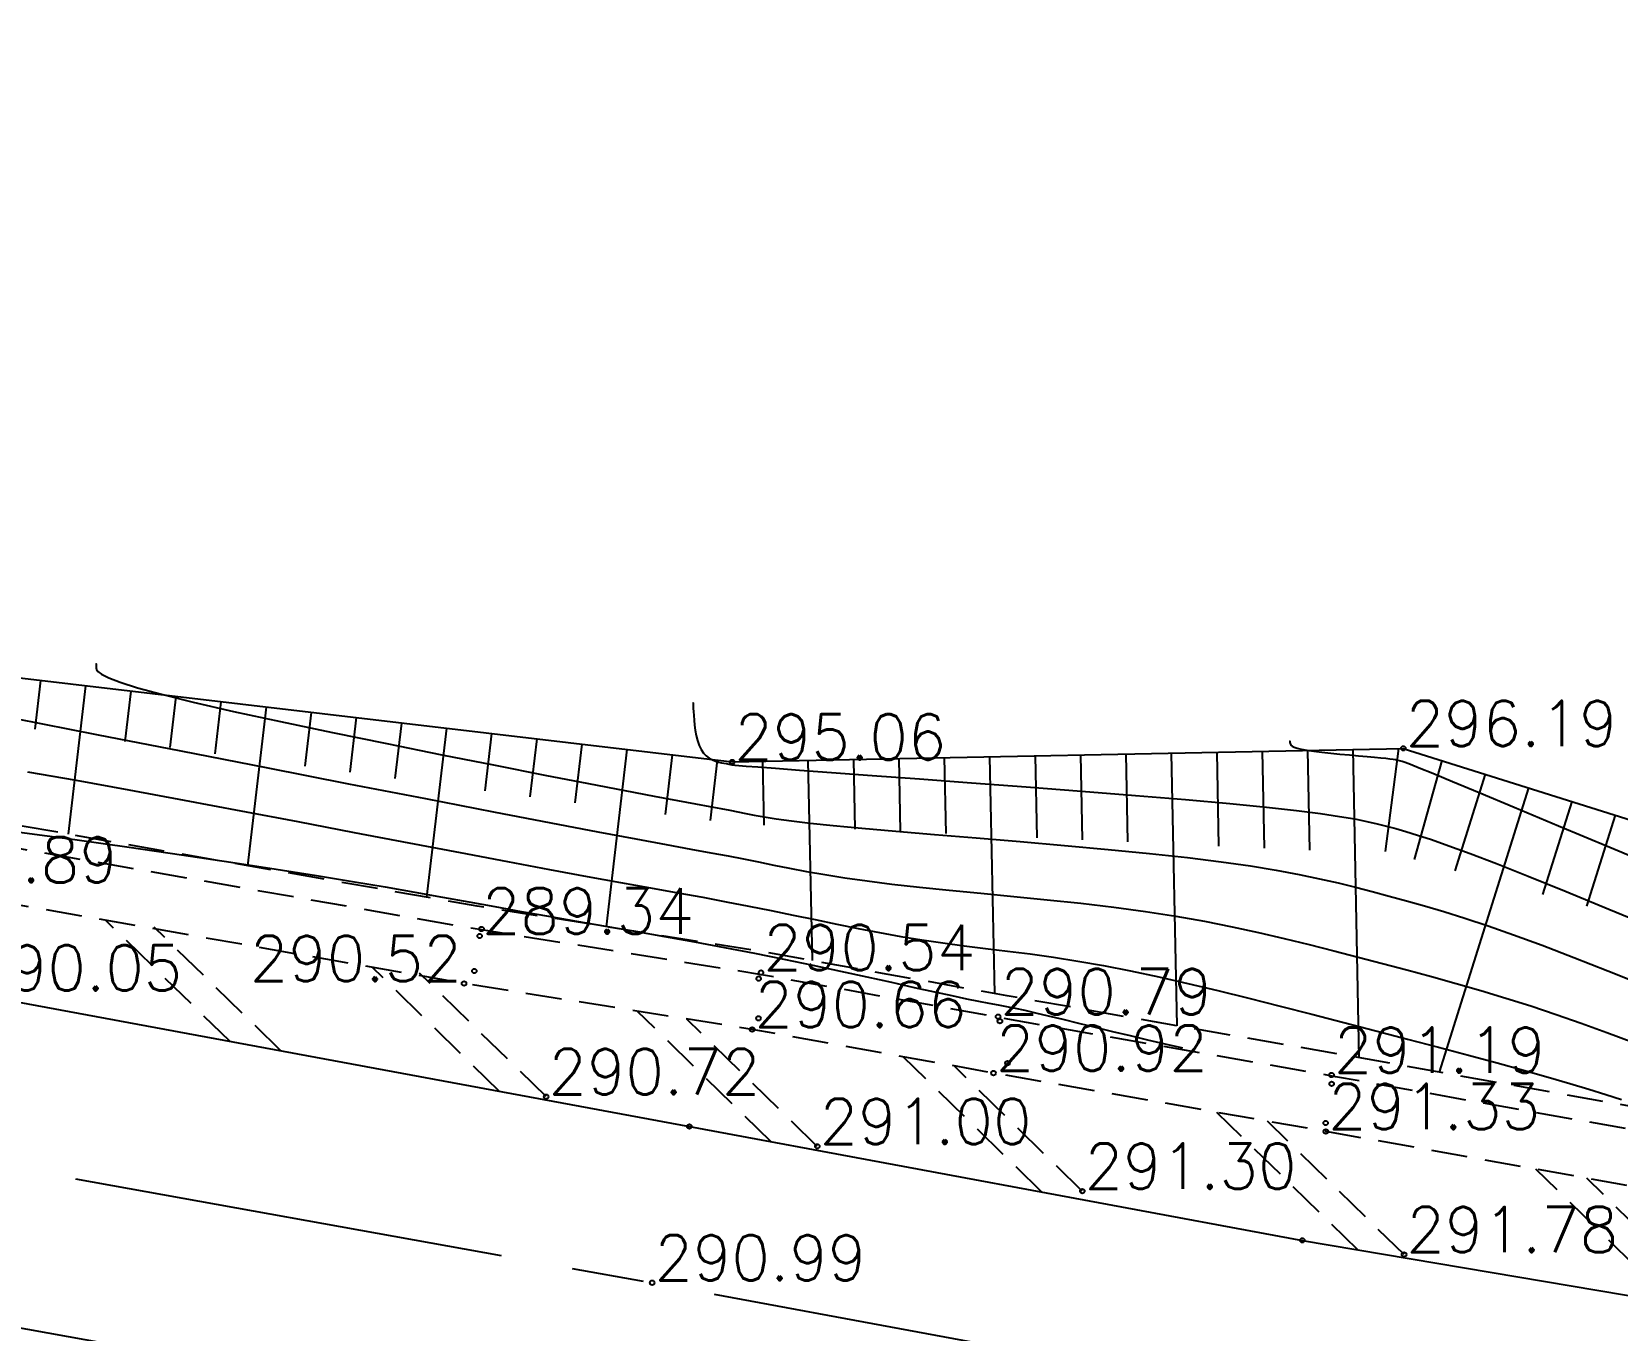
# Model space of a CAD drawing. Extents: x 524954 to 526204, y 9523489 to 9524010.
# Drawn here: x 525789.76 to 525824.67, y 9523803.15 to 9523831.75 of the extents above; entities that cross this region are included whole.
import ezdxf
from ezdxf.enums import TextEntityAlignment as Align

# ---------------------------------------------------------------- set-up
doc = ezdxf.new("R2010")
doc.units = 0
doc.header["$PDMODE"] = 33
doc.header["$PDSIZE"] = 0.1
doc.linetypes.add('AXES2', pattern=[28.575, 19.05, -3.175, 3.175, -3.175])
doc.linetypes.add('CACHE2', pattern=[4.7625, 3.175, -1.5875])
for name, color, linetype in [('Axe_Route_Existante', 1, 'AXES2'), ('Bas_Talus', 40, 'CACHE2'), ('Bord_Route_Existante', 6, 'Continuous'), ('Caniveau', 5, 'CACHE2'), ('CN_01_00', 3, 'Continuous'), ('CN_02_00', 4, 'Continuous'), ('CN_05_00', 6, 'Continuous'), ('Haut_Talus', 30, 'Continuous'), ('Talus', 2, 'Continuous'), ('TopoAlt', 3, 'Continuous'), ('TOPOJIS', 7, 'Continuous')]:
    doc.layers.add(name, color=color, linetype=linetype)
doc.styles.add('Simplex 1.0', font='Simplex.shx', dxfattribs={"width": 0.99, "height": 1})

# ---------------------------------------------------------------- blocks, each defined once
blk = doc.blocks.new('TCPOINT M')
at = {"color": 0}
blk.add_point((0, 0), dxfattribs=at)
at = {"layer": 'TopoAlt', "style": 'Simplex 1.0', "width": 0.99}
blk.add_attdef('ALT', (0.15, 0.15), '', height=1, dxfattribs=at)

msp = doc.modelspace()

# ---------------------------------------------------------------- linework, layer by layer
at = {"layer": 'Axe_Route_Existante', "ltscale": 0.5, "flags": 128}
msp.add_lwpolyline([(525586.699, 9523773.004), (525594.438, 9523777.106), (525618.223, 9523789.407), (525625.013, 9523793.73), (525631.595, 9523797.596), (525637.632, 9523800.898), (525652.791, 9523807.42), (525669.106, 9523811.823), (525685.979, 9523814.884), (525693.088, 9523815.654), (525707.454, 9523816.694), (525717.039, 9523816.84), (525725.297, 9523816.644), (525729.698, 9523816.378), (525741.406, 9523815.177), (525741.84, 9523815.117), (525749.699, 9523813.877), (525775.145, 9523809.302), (525803.422, 9523804.201), (525817.048, 9523801.682), (525827.851, 9523799.771), (525839.056, 9523798.429), (525854.65, 9523797.376), (525870.172, 9523796.814), (525884.208, 9523797.02), (525899.003, 9523797.789), (525917.125, 9523799.773), (525932.341, 9523803.156), (525937.747, 9523804.809), (525941.803, 9523806.256), (525947.141, 9523808.768), (525964.848, 9523819.198), (525980.541, 9523832.453), (525991.817, 9523846.401), (526001.896, 9523863.645), (526032.968, 9523917.472), (526051.53, 9523951.634), (526076.259, 9523995.188)], dxfattribs=at)
at = {"layer": 'Bas_Talus', "ltscale": 0.25, "elevation": 307.27, "flags": 128}
msp.add_lwpolyline([(525881.294, 9523804.978), (525871.505, 9523804.728), (525863.683, 9523804.653), (525858.572, 9523804.855), (525852.297, 9523805.12), (525845.832, 9523805.515), (525839.522, 9523805.958), (525832.993, 9523806.76), (525825.298, 9523808.024), (525818.556, 9523809.232), (525811.241, 9523810.519), (525805.915, 9523811.481), (525799.568, 9523812.495), (525787.244, 9523814.667), (525774.113, 9523816.964), (525761.901, 9523819.093), (525751.839, 9523820.843), (525742.068, 9523821.856), (525725.768, 9523822.828), (525717.408, 9523823.033), (525706.723, 9523822.589), (525692.876, 9523821.983), (525687.102, 9523821.151)], dxfattribs=at)
at = {"layer": 'Bord_Route_Existante', "flags": 128}
for points in [[(525706.863, 9523820.143), (525717.393, 9523820.37), (525725.373, 9523820.132), (525729.803, 9523819.851), (525742.19, 9523818.603), (525750.344, 9523817.328), (525762.965, 9523815.055), (525776.432, 9523812.608), (525788.363, 9523810.585), (525804.242, 9523807.643), (525817.737, 9523805.134), (525828.397, 9523803.329), (525839.844, 9523801.895), (525847.958, 9523801.382), (525855.218, 9523800.869), (525857.521, 9523800.668), (525861.018, 9523800.588), (525866.911, 9523800.377), (525874.175, 9523800.261), (525875.063, 9523800.284), (525883.995, 9523800.513)], [(525884.152, 9523793.467), (525869.882, 9523793.206), (525856.608, 9523793.696), (525854.234, 9523793.913), (525841.914, 9523794.627), (525838.504, 9523795.053), (525827.467, 9523796.366), (525816.218, 9523798.392), (525803.195, 9523800.73), (525774.527, 9523805.903), (525748.816, 9523810.429), (525741.663, 9523811.609), (525729.63, 9523812.83), (525724.918, 9523813.109), (525716.953, 9523813.279), (525707.671, 9523813.078)]]:
    msp.add_lwpolyline(points, dxfattribs=at)
at = {"layer": 'Caniveau', "ltscale": 0.25, "flags": 128}
for points, elevation in [([(526001.693, 9523876.706), (525992.67, 9523862.583), (525988.317, 9523856.056), (525986.483, 9523853.58), (525979.846, 9523844.667), (525972.556, 9523835.757), (525965.764, 9523828.474), (525959.142, 9523822.599), (525952.525, 9523818.152), (525945.24, 9523814.478), (525937.422, 9523811.365), (525929.415, 9523808.87), (525922.977, 9523807.359), (525911.343, 9523805.517), (525900.219, 9523804.772), (525883.548, 9523804.534), (525871.514, 9523804.226), (525863.676, 9523804.152), (525858.551, 9523804.354), (525852.271, 9523804.619), (525845.799, 9523805.015), (525839.474, 9523805.458), (525832.921, 9523806.263), (525825.213, 9523807.529), (525818.468, 9523808.739), (525811.153, 9523810.025), (525805.831, 9523810.986), (525799.485, 9523812), (525787.157, 9523814.173), (525774.027, 9523816.47), (525761.815, 9523818.599), (525751.77, 9523820.346), (525742.028, 9523821.356), (525725.747, 9523822.327), (525717.412, 9523822.531), (525706.745, 9523822.088), (525692.923, 9523821.483), (525685.51, 9523820.415), (525667.69, 9523817.467), (525650.531, 9523812.577), (525633.827, 9523805.677), (525628.951, 9523803.575)], 307.27), ([(526002.725, 9523876.046), (525993.696, 9523861.913), (525989.319, 9523855.351), (525987.467, 9523852.849), (525980.812, 9523843.913), (525973.479, 9523834.951), (525966.621, 9523827.596), (525959.894, 9523821.628), (525953.145, 9523817.092), (525945.744, 9523813.359), (525937.832, 9523810.209), (525929.738, 9523807.687), (525923.213, 9523806.156), (525911.48, 9523804.298), (525900.269, 9523803.548), (525883.572, 9523803.309), (525871.536, 9523803.001), (525863.657, 9523802.926), (525858.501, 9523803.129), (525852.208, 9523803.396), (525845.719, 9523803.793), (525839.356, 9523804.238), (525832.747, 9523805.05), (525825.006, 9523806.322), (525818.254, 9523807.532), (525810.938, 9523808.819), (525805.625, 9523809.779), (525799.282, 9523810.792), (525786.945, 9523812.967), (525773.816, 9523815.263), (525761.605, 9523817.392), (525751.602, 9523819.132), (525741.928, 9523820.134), (525725.695, 9523821.102), (525717.422, 9523821.306), (525706.806, 9523820.864), (525693.255, 9523820.056), (525685.68, 9523819.201), (525667.959, 9523816.269), (525650.934, 9523811.417), (525634.345, 9523804.565), (525630.007, 9523801.744)], 307.27), ([(525794.124, 9523809.518), (525791.395, 9523812.182)], -0.08), ([(525800.056, 9523808.419), (525797.261, 9523811.148)], 290.64), ([(525801.089, 9523808.3), (525798.301, 9523811.022)], 290.72), ([(525806.039, 9523807.309), (525803.096, 9523810.183)], 290.92), ([(525807.058, 9523807.204), (525804.185, 9523810.009)], 291), ([(525812.004, 9523806.196), (525808.95, 9523809.178)], 291.22), ([(525812.892, 9523806.219), (525810.068, 9523808.976)], 291.3), ([(525818.956, 9523804.927), (525815.856, 9523807.954)], 291.7), ([(525819.976, 9523804.822), (525816.968, 9523807.758)], 291.78), ([(525825.902, 9523803.751), (525822.879, 9523806.703)], 292.11), ([(525826.92, 9523803.647), (525823.996, 9523806.503)], 292.19)]:
    msp.add_lwpolyline(points, dxfattribs=dict(at, elevation=elevation))
msp.add_lwpolyline([(525795.248, 9523809.309), (525792.461, 9523812.031)], dxfattribs=at)
at = {"layer": 'CN_01_00', "flags": 128}
for points, elevation in [([(525789.405, 9523816.626), (525791.188, 9523816.278), (525793.05, 9523815.913), (525794.923, 9523815.547), (525796.739, 9523815.192), (525798.432, 9523814.863), (525799.933, 9523814.572), (525801.192, 9523814.33), (525802.224, 9523814.134), (525803.061, 9523813.977), (525803.734, 9523813.852), (525804.276, 9523813.752), (525804.718, 9523813.67), (525805.093, 9523813.6), (525805.432, 9523813.534), (525805.764, 9523813.468), (525806.1, 9523813.4), (525806.449, 9523813.33), (525806.821, 9523813.26), (525807.223, 9523813.19), (525807.664, 9523813.12), (525808.153, 9523813.051), (525808.698, 9523812.982), (525809.305, 9523812.916), (525809.963, 9523812.849), (525810.66, 9523812.782), (525811.384, 9523812.711), (525812.122, 9523812.637), (525812.859, 9523812.558), (525813.585, 9523812.471), (525814.286, 9523812.377), (525814.952, 9523812.273), (525815.585, 9523812.161), (525816.19, 9523812.042), (525816.772, 9523811.916), (525817.335, 9523811.785), (525817.885, 9523811.651), (525818.426, 9523811.513), (525818.963, 9523811.374), (525819.501, 9523811.233), (525820.04, 9523811.091), (525820.581, 9523810.945), (525821.124, 9523810.795), (525821.669, 9523810.637), (525822.216, 9523810.472), (525822.767, 9523810.298), (525823.321, 9523810.112), (525823.878, 9523809.915), (525824.44, 9523809.709), (525825.009, 9523809.496)], 293), ([(525789.492, 9523814.122), (525790.711, 9523813.96), (525791.909, 9523813.794), (525793.063, 9523813.628), (525794.149, 9523813.466), (525795.145, 9523813.313), (525796.035, 9523813.171), (525796.829, 9523813.04), (525797.545, 9523812.918), (525798.198, 9523812.803), (525798.808, 9523812.694), (525799.39, 9523812.589), (525799.961, 9523812.485), (525800.54, 9523812.381), (525801.139, 9523812.276), (525801.758, 9523812.168), (525802.393, 9523812.058), (525803.041, 9523811.945), (525803.697, 9523811.829), (525804.357, 9523811.709), (525805.018, 9523811.586), (525805.675, 9523811.459), (525806.324, 9523811.328), (525806.958, 9523811.196), (525807.57, 9523811.065), (525808.151, 9523810.938), (525808.695, 9523810.818), (525809.193, 9523810.707), (525809.639, 9523810.608), (525810.023, 9523810.524), (525810.344, 9523810.456), (525810.61, 9523810.402), (525810.836, 9523810.357), (525811.037, 9523810.319), (525811.226, 9523810.283), (525811.417, 9523810.245), (525811.625, 9523810.201), (525811.864, 9523810.147), (525812.144, 9523810.082), (525812.461, 9523810.005), (525812.808, 9523809.921), (525813.176, 9523809.83), (525813.557, 9523809.737), (525813.945, 9523809.643), (525814.331, 9523809.552), (525814.707, 9523809.465), (525815.067, 9523809.385), (525815.101, 9523809.378)], 291)]:
    msp.add_lwpolyline(points, dxfattribs=dict(at, elevation=elevation))
at = {"layer": 'CN_02_00', "flags": 128}
for points, elevation in [([(525791.18, 9523817.832), (525791.18, 9523817.832), (525791.18, 9523817.831), (525791.18, 9523817.828), (525791.18, 9523817.822), (525791.181, 9523817.811), (525791.182, 9523817.796), (525791.183, 9523817.775), (525791.184, 9523817.747), (525791.191, 9523817.71), (525791.222, 9523817.663), (525791.303, 9523817.601), (525791.459, 9523817.523), (525791.714, 9523817.426), (525792.092, 9523817.306), (525792.619, 9523817.161), (525793.32, 9523816.987), (525794.206, 9523816.785), (525795.244, 9523816.56), (525796.386, 9523816.32), (525797.585, 9523816.074), (525798.796, 9523815.83), (525799.97, 9523815.597), (525801.063, 9523815.383), (525802.025, 9523815.195), (525802.824, 9523815.041), (525803.468, 9523814.918), (525803.979, 9523814.821), (525804.38, 9523814.746), (525804.692, 9523814.688), (525804.936, 9523814.643), (525805.135, 9523814.606), (525805.311, 9523814.572), (525805.483, 9523814.537), (525805.671, 9523814.501), (525805.889, 9523814.463), (525806.156, 9523814.421), (525806.487, 9523814.376), (525806.9, 9523814.326), (525807.411, 9523814.272), (525808.036, 9523814.212), (525808.785, 9523814.146), (525809.635, 9523814.074), (525810.558, 9523813.997), (525811.522, 9523813.917), (525812.5, 9523813.832), (525813.46, 9523813.745), (525814.374, 9523813.656), (525815.211, 9523813.565), (525815.95, 9523813.474), (525816.596, 9523813.381), (525817.163, 9523813.288), (525817.664, 9523813.195), (525818.113, 9523813.1), (525818.522, 9523813.006), (525818.905, 9523812.91), (525819.276, 9523812.815), (525819.646, 9523812.718), (525820.026, 9523812.616), (525820.425, 9523812.504), (525820.852, 9523812.377), (525821.315, 9523812.232), (525821.824, 9523812.062), (525822.388, 9523811.864), (525823.015, 9523811.633), (525823.71, 9523811.366), (525824.462, 9523811.07), (525825.256, 9523810.754)], 294), ([(525817.462, 9523816.132), (525817.462, 9523816.131), (525817.462, 9523816.131), (525817.463, 9523816.13), (525817.463, 9523816.127), (525817.463, 9523816.123), (525817.463, 9523816.117), (525817.464, 9523816.108), (525817.464, 9523816.096), (525817.466, 9523816.081), (525817.472, 9523816.064), (525817.486, 9523816.044), (525817.514, 9523816.022), (525817.558, 9523816), (525817.623, 9523815.976), (525817.714, 9523815.952), (525817.834, 9523815.929), (525817.986, 9523815.906), (525818.164, 9523815.884), (525818.36, 9523815.864), (525818.565, 9523815.844), (525818.772, 9523815.825), (525818.974, 9523815.808), (525819.161, 9523815.792), (525819.326, 9523815.777), (525819.463, 9523815.764), (525819.574, 9523815.752), (525819.663, 9523815.741), (525819.733, 9523815.731), (525819.787, 9523815.722), (525819.831, 9523815.713), (525819.867, 9523815.705), (525819.9, 9523815.696), (525819.936, 9523815.686), (525819.999, 9523815.665), (525820.115, 9523815.621), (525820.309, 9523815.543), (525820.609, 9523815.421), (525821.04, 9523815.243), (525821.629, 9523814.998), (525822.403, 9523814.674), (525823.374, 9523814.266), (525824.507, 9523813.791), (525825.75, 9523813.27)], 296), ([(525789.669, 9523815.455), (525790.746, 9523815.267), (525791.902, 9523815.058), (525793.117, 9523814.833), (525794.366, 9523814.598), (525795.624, 9523814.358), (525796.865, 9523814.121), (525798.064, 9523813.89), (525799.197, 9523813.674), (525800.237, 9523813.477), (525801.166, 9523813.303), (525801.991, 9523813.151), (525802.727, 9523813.017), (525803.387, 9523812.898), (525803.986, 9523812.79), (525804.538, 9523812.69), (525805.055, 9523812.593), (525805.553, 9523812.497), (525806.044, 9523812.398), (525806.529, 9523812.298), (525807.01, 9523812.198), (525807.486, 9523812.099), (525807.959, 9523812.004), (525808.429, 9523811.913), (525808.896, 9523811.829), (525809.361, 9523811.753), (525809.825, 9523811.686), (525810.291, 9523811.624), (525810.763, 9523811.566), (525811.246, 9523811.506), (525811.743, 9523811.442), (525812.259, 9523811.37), (525812.797, 9523811.287), (525813.361, 9523811.189), (525813.954, 9523811.073), (525814.574, 9523810.941), (525815.217, 9523810.795), (525815.879, 9523810.637), (525816.557, 9523810.47), (525817.248, 9523810.296), (525817.947, 9523810.116), (525818.651, 9523809.933), (525819.356, 9523809.749), (525820.054, 9523809.567), (525820.736, 9523809.387), (525821.395, 9523809.212), (525822.022, 9523809.043), (525822.608, 9523808.882), (525823.146, 9523808.731), (525823.626, 9523808.592), (525824.046, 9523808.465), (525824.418, 9523808.348), (525824.761, 9523808.239)], 292)]:
    msp.add_lwpolyline(points, dxfattribs=dict(at, elevation=elevation))
at = {"layer": 'CN_05_00', "elevation": 295, "flags": 128}
msp.add_lwpolyline([(525804.321, 9523816.982), (525804.321, 9523816.981), (525804.321, 9523816.979), (525804.322, 9523816.971), (525804.322, 9523816.957), (525804.324, 9523816.932), (525804.326, 9523816.896), (525804.329, 9523816.846), (525804.333, 9523816.779), (525804.338, 9523816.694), (525804.345, 9523816.595), (525804.356, 9523816.485), (525804.371, 9523816.37), (525804.392, 9523816.254), (525804.419, 9523816.141), (525804.455, 9523816.036), (525804.499, 9523815.944), (525804.553, 9523815.867), (525804.615, 9523815.805), (525804.681, 9523815.756), (525804.751, 9523815.719), (525804.82, 9523815.691), (525804.887, 9523815.67), (525804.949, 9523815.655), (525805.003, 9523815.644), (525805.049, 9523815.636), (525805.085, 9523815.629), (525805.114, 9523815.623), (525805.137, 9523815.619), (525805.154, 9523815.616), (525805.168, 9523815.613), (525805.179, 9523815.611), (525805.189, 9523815.609), (525805.203, 9523815.607), (525805.241, 9523815.603), (525805.329, 9523815.595), (525805.491, 9523815.582), (525805.752, 9523815.562), (525806.136, 9523815.533), (525806.668, 9523815.493), (525807.374, 9523815.441), (525808.265, 9523815.376), (525809.307, 9523815.299), (525810.455, 9523815.213), (525811.66, 9523815.122), (525812.878, 9523815.028), (525814.061, 9523814.933), (525815.163, 9523814.841), (525816.137, 9523814.754), (525816.948, 9523814.674), (525817.608, 9523814.601), (525818.137, 9523814.535), (525818.557, 9523814.473), (525818.89, 9523814.415), (525819.159, 9523814.361), (525819.384, 9523814.308), (525819.588, 9523814.255), (525819.791, 9523814.202), (525820.013, 9523814.14), (525820.27, 9523814.062), (525820.581, 9523813.96), (525820.962, 9523813.827), (525821.432, 9523813.653), (525822.009, 9523813.431), (525822.709, 9523813.153), (525823.542, 9523812.816), (525824.485, 9523812.43), (525825.503, 9523812.012)], dxfattribs=at)
at = {"layer": 'Haut_Talus', "flags": 128}
msp.add_lwpolyline([(525685.716, 9523824.916), (525696.191, 9523824.896), (525705.373, 9523824.438), (525716.594, 9523827.293), (525723.404, 9523830.451), (525728.737, 9523828.949), (525737.27, 9523827.911), (525739.501, 9523826.7), (525750.138, 9523826.495), (525757.138, 9523823.986), (525781.586, 9523818.453), (525805.182, 9523815.671), (525819.959, 9523815.97), (525836.994, 9523810.609), (525836.994, 9523810.609), (525869.507, 9523808.355), (525882.184, 9523807.686)], dxfattribs=at)
at = {"layer": 'Talus'}
for p, q in [((525789.958, 9523817.466), (525789.832, 9523816.396, 102.423)), ((525790.951, 9523817.349), (525790.566, 9523814.082, 307.27)), ((525791.944, 9523817.232), (525791.814, 9523816.124, 102.423)), ((525792.938, 9523817.115), (525792.805, 9523815.988, 102.423)), ((525793.931, 9523816.998), (525793.796, 9523815.852, 102.423)), ((525794.924, 9523816.881), (525794.512, 9523813.386, 307.27)), ((525795.917, 9523816.764), (525795.777, 9523815.58, 102.423)), ((525796.91, 9523816.647), (525796.768, 9523815.444, 102.423)), ((525797.903, 9523816.529), (525797.759, 9523815.308, 102.423)), ((525798.896, 9523816.412), (525798.458, 9523812.69, 307.27)), ((525799.889, 9523816.295), (525799.741, 9523815.036, 102.423)), ((525800.883, 9523816.178), (525800.732, 9523814.904, 102.423)), ((525801.876, 9523816.061), (525801.724, 9523814.774, 102.423)), ((525802.869, 9523815.944), (525802.409, 9523812.041, 307.27)), ((525803.862, 9523815.827), (525803.707, 9523814.512, 102.423)), ((525809.852, 9523815.766), (525809.886, 9523814.094, 102.423)), ((525810.852, 9523815.786), (525810.957, 9523810.57, 307.27)), ((525811.851, 9523815.806), (525811.888, 9523814.001, 102.423)), ((525812.851, 9523815.826), (525812.889, 9523813.956, 102.423)), ((525813.851, 9523815.847), (525813.89, 9523813.911, 102.423)), ((525814.851, 9523815.867), (525814.972, 9523809.862, 307.27)), ((525815.851, 9523815.887), (525815.892, 9523813.82, 102.423)), ((525816.85, 9523815.907), (525816.894, 9523813.775, 102.423)), ((525817.85, 9523815.927), (525817.895, 9523813.729, 102.423)), ((525818.85, 9523815.948), (525818.983, 9523809.156, 307.27)), ((525819.85, 9523815.968), (525819.561, 9523813.697, 102.423)), ((525804.855, 9523815.71), (525804.699, 9523814.382, 102.423)), ((525805.853, 9523815.685), (525805.881, 9523814.282, 102.423)), ((525806.852, 9523815.705), (525806.942, 9523811.295, 307.27)), ((525807.852, 9523815.725), (525807.883, 9523814.188, 102.423)), ((525808.852, 9523815.746), (525808.884, 9523814.141, 102.423)), ((525820.809, 9523815.703), (525820.2, 9523813.52, 102.423)), ((525821.763, 9523815.402), (525821.093, 9523813.274, 102.423)), ((525822.717, 9523815.102), (525820.746, 9523808.84, 307.27)), ((525823.67, 9523814.802), (525823.026, 9523812.755, 102.423)), ((525824.624, 9523814.502), (525823.993, 9523812.496, 102.423))]:
    msp.add_line(p, q, dxfattribs=at)

# ---------------------------------------------------------------- block references
at = {"layer": 'TOPOJIS'}
ref = msp.add_blockref('TCPOINT M', (525819.959, 9523815.97, 296.19), dxfattribs=at)
ref.add_attrib('ALT', '296.19', (525820.009, 9523816.02, 296.19), dxfattribs={"layer": 'TopoAlt', "height": 1, "style": 'Simplex 1.0', "width": 0.99})
ref = msp.add_blockref('TCPOINT M', (525805.182, 9523815.671, 295.06), dxfattribs=at)
ref.add_attrib('ALT', '295.06', (525805.232, 9523815.721, 295.06), dxfattribs={"layer": 'TopoAlt', "height": 1, "style": 'Simplex 1.0', "width": 0.99})
ref = msp.add_blockref('TCPOINT M', (525786.945, 9523812.967, 289.89), dxfattribs=at)
ref.add_attrib('ALT', '289.89', (525786.995, 9523813.017, 289.89), dxfattribs={"layer": 'TopoAlt', "height": 1, "style": 'Simplex 1.0', "width": 0.99})
ref = msp.add_blockref('TCPOINT M', (525799.625, 9523811.839, 289.34), dxfattribs=at)
ref.add_attrib('ALT', '289.34', (525799.675, 9523811.889, 289.34), dxfattribs={"layer": 'TopoAlt', "height": 1, "style": 'Simplex 1.0', "width": 0.99})
for p in [(525799.668, 9523811.991, 290.49), (525799.507, 9523811.066, 289.36), (525805.768, 9523810.9, 289.63), (525805.764, 9523810.024, 289.61), (525811.079, 9523809.963, 289.92), (525811.245, 9523809.037, 289.92), (525818.381, 9523808.582, 290.32), (525818.25, 9523807.719, 290.31), (525804.242, 9523807.643, 290.92), (525817.737, 9523805.134, 291.72)]:
    msp.add_blockref('TCPOINT M', p, dxfattribs=at)
ref = msp.add_blockref('TCPOINT M', (525805.819, 9523811.032, 290.54), dxfattribs=at)
ref.add_attrib('ALT', '290.54', (525805.869, 9523811.082, 290.54), dxfattribs={"layer": 'TopoAlt', "height": 1, "style": 'Simplex 1.0', "width": 0.99})
ref = msp.add_blockref('TCPOINT M', (525788.363, 9523810.585, 290.05), dxfattribs=at)
ref.add_attrib('ALT', '290.05', (525788.413, 9523810.635, 290.05), dxfattribs={"layer": 'TopoAlt', "height": 1, "style": 'Simplex 1.0', "width": 0.99})
ref = msp.add_blockref('TCPOINT M', (525799.282, 9523810.792, 290.52), dxfattribs=at)
ref.add_attrib('ALT', '290.52', dxfattribs={"layer": 'TopoAlt', "height": 1, "style": 'Simplex 1.0', "width": 0.99}).set_placement((525799.232, 9523810.842, 290.52), align=Align.RIGHT)
ref = msp.add_blockref('TCPOINT M', (525811.038, 9523810.061, 290.79), dxfattribs=at)
ref.add_attrib('ALT', '290.79', (525811.088, 9523810.111, 290.79), dxfattribs={"layer": 'TopoAlt', "height": 1, "style": 'Simplex 1.0', "width": 0.99})
ref = msp.add_blockref('TCPOINT M', (525805.625, 9523809.779, 290.66), dxfattribs=at)
ref.add_attrib('ALT', '290.66', (525805.675, 9523809.829, 290.66), dxfattribs={"layer": 'TopoAlt', "height": 1, "style": 'Simplex 1.0', "width": 0.99})
ref = msp.add_blockref('TCPOINT M', (525810.938, 9523808.819, 290.92), dxfattribs=at)
ref.add_attrib('ALT', '290.92', (525810.988, 9523808.869, 290.92), dxfattribs={"layer": 'TopoAlt', "height": 1, "style": 'Simplex 1.0', "width": 0.99})
ref = msp.add_blockref('TCPOINT M', (525818.38, 9523808.776, 291.19), dxfattribs=at)
ref.add_attrib('ALT', '291.19', (525818.43, 9523808.826, 291.19), dxfattribs={"layer": 'TopoAlt', "height": 1, "style": 'Simplex 1.0', "width": 0.99})
ref = msp.add_blockref('TCPOINT M', (525801.089, 9523808.3, 290.72), dxfattribs=at)
ref.add_attrib('ALT', '290.72', (525801.139, 9523808.35, 290.72), dxfattribs={"layer": 'TopoAlt', "height": 1, "style": 'Simplex 1.0', "width": 0.99})
ref = msp.add_blockref('TCPOINT M', (525818.254, 9523807.532, 291.33), dxfattribs=at)
ref.add_attrib('ALT', '291.33', (525818.304, 9523807.582, 291.33), dxfattribs={"layer": 'TopoAlt', "height": 1, "style": 'Simplex 1.0', "width": 0.99})
ref = msp.add_blockref('TCPOINT M', (525807.058, 9523807.204, 291), dxfattribs=at)
ref.add_attrib('ALT', '291.00', (525807.108, 9523807.254, 291), dxfattribs={"layer": 'TopoAlt', "height": 1, "style": 'Simplex 1.0', "width": 0.99})
ref = msp.add_blockref('TCPOINT M', (525812.892, 9523806.219, 291.3), dxfattribs=at)
ref.add_attrib('ALT', '291.30', (525812.942, 9523806.269, 291.3), dxfattribs={"layer": 'TopoAlt', "height": 1, "style": 'Simplex 1.0', "width": 0.99})
ref = msp.add_blockref('TCPOINT M', (525819.976, 9523804.822, 291.78), dxfattribs=at)
ref.add_attrib('ALT', '291.78', (525820.026, 9523804.872, 291.78), dxfattribs={"layer": 'TopoAlt', "height": 1, "style": 'Simplex 1.0', "width": 0.99})
ref = msp.add_blockref('TCPOINT M', (525803.422, 9523804.201, 290.99), dxfattribs=at)
ref.add_attrib('ALT', '290.99', (525803.472, 9523804.251, 290.99), dxfattribs={"layer": 'TopoAlt', "height": 1, "style": 'Simplex 1.0', "width": 0.99})

doc.saveas('drawing.dxf')
